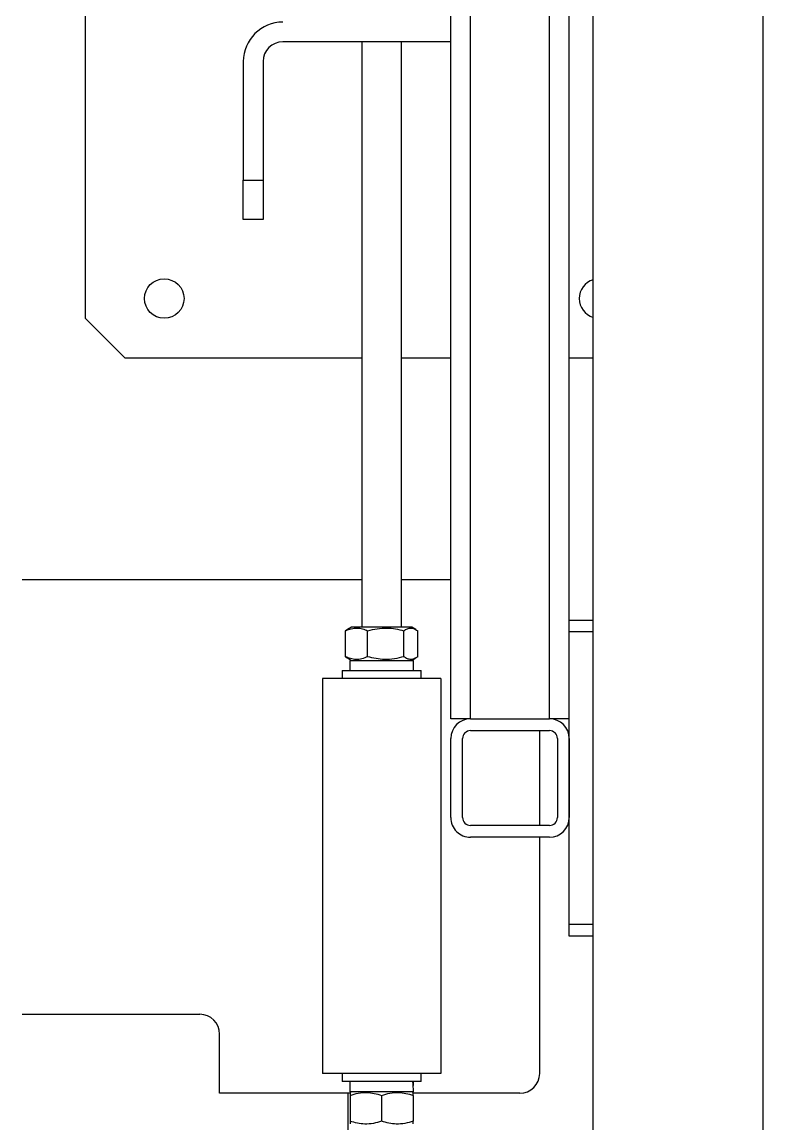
# Model space of a CAD drawing. Header units: millimetres. Extents: x 6622 to 532820, y 3370 to 359312.
# Drawn here: x 458690.5 to 458878, y 314035.4 to 314314.4 of the extents above; entities that cross this region are included whole.
import ezdxf

# ---------------------------------------------------------------- set-up
doc = ezdxf.new("R2010")
doc.units = ezdxf.units.MM

# ---------------------------------------------------------------- blocks, each defined once
blk = doc.blocks.new('A$C6F3A12F4')
at = {"color": 2, "linetype": 'Continuous', "lineweight": 25}
for p, q in [((67.2, 1428), (982.2, 1428)), ((600.2, 1385), (72.2, 1385)), ((395.8, 1379), (395.8, 1385)), ((462.2, 1379), (462.2, 1385)), ((465.2, 1385), (465.2, 1379)), ((539.2, 1379), (539.2, 1385)), ((542.2, 1385), (542.2, 1379)), ((462.2, 1379), (112.2, 1379)), ((465.2, 1379), (462.2, 1379)), ((539.2, 1379), (465.2, 1379)), ((487.2, 1379), (487.2, 1374)), ((492.2, 1379), (512.2, 1379)), ((542.2, 1379), (539.2, 1379)), ((492.2, 1376), (512.2, 1376)), ((487.2, 1374), (87.2, 1374)), ((487.2, 1354), (487.2, 1374)), ((490.2, 1354), (490.2, 1374)), ((514.2, 1374), (514.2, 1354)), ((517.2, 1374), (517.2, 1354)), ((514.2, 1371.5), (490.2, 1371.5)), ((577, 1371.5), (517.2, 1371.5)), ((582, 1366.5), (582, 1339.5)), ((487.2, 1354), (87.2, 1354)), ((487.2, 1354), (487.2, 1349)), ((512.2, 1352), (492.2, 1352)), ((487.2, 1349), (87.2, 1349)), ((315.8, 1349), (315.8, 1306.5)), ((395.8, 1336.5), (395.8, 1349)), ((452, 1349), (452, 1336.5)), ((512.2, 1349), (492.2, 1349)), ((477, 1346.5), (477, 1316.5)), ((477, 1346.5), (577, 1346.5)), ((577, 1346.5), (577, 1316.5)), ((464.62, 1340.19), (464, 1339.13)), ((464, 1339.13), (464, 1328.58)), ((471.47, 1340.66), (464.93, 1340.66)), ((472.4, 1339.13), (471.78, 1340.19)), ((475, 1339.55), (472.4, 1339.55)), ((472.4, 1323.45), (472.4, 1339.55)), ((477, 1341.5), (475, 1341.5)), ((475, 1321.5), (475, 1341.5)), ((579, 1341.5), (577, 1341.5)), ((579, 1341.5), (579, 1321.5)), ((581.6, 1339.55), (581.6, 1323.45)), ((581.82, 1339.5), (581.6, 1339.13)), ((582.53, 1339.5), (589.07, 1339.5)), ((464, 1336.5), (315.8, 1336.5)), ((471.47, 1337.12), (464.93, 1337.12)), ((582.53, 1331.5), (589.07, 1331.5)), ((464, 1328.58), (464, 1323.87)), ((471.47, 1327.96), (464.93, 1327.96)), ((315.8, 1326.5), (464, 1326.5)), ((395.8, 1266.5), (395.8, 1326.5)), ((452, 1326.5), (452, 1240.5)), ((464, 1323.87), (464.6, 1322.84)), ((471.47, 1322.34), (464.93, 1322.34)), ((471.8, 1322.84), (472.4, 1323.87)), ((472.4, 1323.45), (475, 1323.45)), ((579, 1323.45), (581.6, 1323.45)), ((581.6, 1323.87), (581.82, 1323.5)), ((582, 1323.5), (582, 1290.5)), ((632, 1323), (582, 1323)), ((582.53, 1323.5), (589.07, 1323.5)), ((475, 1321.5), (477, 1321.5)), ((577, 1321.5), (579, 1321.5)), ((477, 1316.5), (577, 1316.5)), ((320.8, 1301.5), (350.8, 1301.5)), ((350.8, 1296.5), (350.8, 1301.5)), ((350.8, 1301.5), (360.8, 1301.5)), ((360.8, 1301.5), (360.8, 1296.5)), ((320.8, 1296.5), (350.8, 1296.5)), ((360.8, 1296.5), (350.8, 1296.5)), ((582, 1290.5), (567, 1290.5)), ((562, 1240.5), (562, 1285.5)), ((385.8, 1256.5), (395.8, 1266.5)), ((285.8, 1256.5), (385.8, 1256.5))]:
    blk.add_line(p, q, dxfattribs=at)
blk.add_circle((380.8, 1276.5), 5, dxfattribs=at)
for centre, radius, start, end in [((380.8, 1386.5), 5, 197.4576, 270), ((380.8, 1386.5), 5, 270, 342.5424), ((492.2, 1374), 5, 90, 180), ((512.2, 1374), 5, 0, 90), ((492.2, 1374), 2, 90, 180), ((512.2, 1374), 2, 0, 90), ((577, 1366.5), 5, 0, 90), ((492.2, 1354), 5, 180, 270), ((492.2, 1354), 2, 180, 270), ((512.2, 1354), 5, 270, 0), ((512.2, 1354), 2, 270, 0), ((320.8, 1306.5), 10, 180, 270), ((320.8, 1306.5), 5, 180, 270), ((567, 1285.5), 5, 90, 180)]:
    blk.add_arc(centre, radius, start, end, dxfattribs=at)
for centre, start_param, end_param in [((579, 1331.5), 1.477424, 1.570796), ((581.6, 1331.5), 1.570796, 1.758368)]:
    blk.add_ellipse(centre, major_axis=(13.94, 0), ratio=0.57735, start_param=start_param, end_param=end_param, dxfattribs=at)
for points, knots in [([(464.93, 1337.12), (464.82, 1337.27), (464.51, 1337.71), (464.2, 1338.47), (464.2, 1339.51), (464.66, 1340.23), (464.93, 1340.66)], [0, 0, 0, 0, 0.131292, 0.380799, 0.636405, 1, 1, 1, 1]), ([(471.47, 1340.66), (471.74, 1340.23), (472.2, 1339.52), (472.2, 1338.47), (471.89, 1337.72), (471.58, 1337.27), (471.47, 1337.12)], [0, 0, 0, 0, 0.363594, 0.61279, 0.868708, 1, 1, 1, 1]), ([(582.53, 1331.5), (582.32, 1332.19), (581.91, 1333.6), (581.75, 1335.68), (581.98, 1337.67), (582.35, 1338.88), (582.53, 1339.5)], [0, 0, 0, 0, 0.264602, 0.534945, 0.765344, 1, 1, 1, 1]), ([(582.53, 1339.5), (582.42, 1339.5), (582.12, 1339.5), (581.82, 1339.5), (581.86, 1339.5), (581.87, 1339.5)], [0, 0, 0, 0, 0.26251, 0.761384, 1, 1, 1, 1]), ([(589.07, 1339.5), (589.28, 1338.81), (589.69, 1337.4), (589.85, 1335.32), (589.62, 1333.33), (589.25, 1332.12), (589.07, 1331.5)], [0, 0, 0, 0, 0.2646026, 0.5349496, 0.765343, 1, 1, 1, 1]), ([(589.73, 1339.5), (589.75, 1339.5), (589.78, 1339.5), (589.49, 1339.5), (589.18, 1339.5), (589.07, 1339.5)], [0, 0, 0, 0, 0.2257687, 0.7374809, 1, 1, 1, 1]), ([(464.93, 1327.96), (464.72, 1328.76), (464.31, 1330.36), (464.15, 1332.74), (464.38, 1335.02), (464.75, 1336.42), (464.93, 1337.12)], [0, 0, 0, 0, 0.264608, 0.534948, 0.765348, 1, 1, 1, 1]), ([(471.47, 1337.12), (471.68, 1336.33), (472.09, 1334.72), (472.25, 1332.34), (472.02, 1330.06), (471.65, 1328.67), (471.47, 1327.96)], [0, 0, 0, 0, 0.264602, 0.534948, 0.765341, 1, 1, 1, 1]), ([(582.53, 1323.5), (582.32, 1324.19), (581.91, 1325.6), (581.75, 1327.68), (581.98, 1329.67), (582.35, 1330.88), (582.53, 1331.5)], [0, 0, 0, 0, 0.264601, 0.534946, 0.765339, 1, 1, 1, 1]), ([(589.07, 1331.5), (589.28, 1330.81), (589.69, 1329.4), (589.85, 1327.32), (589.62, 1325.33), (589.25, 1324.12), (589.07, 1323.5)], [0, 0, 0, 0, 0.264607, 0.534947, 0.765345, 1, 1, 1, 1]), ([(464.93, 1322.34), (464.72, 1322.83), (464.31, 1323.81), (464.15, 1325.28), (464.38, 1326.67), (464.75, 1327.53), (464.93, 1327.96)], [0, 0, 0, 0, 0.264603, 0.534948, 0.765342, 1, 1, 1, 1]), ([(471.47, 1327.96), (471.68, 1327.47), (472.09, 1326.49), (472.25, 1325.03), (472.02, 1323.63), (471.65, 1322.77), (471.47, 1322.34)], [0, 0, 0, 0, 0.264603, 0.534948, 0.76534, 1, 1, 1, 1]), ([(464.61, 1322.84), (464.61, 1322.83), (464.68, 1322.66), (464.81, 1322.49), (464.93, 1322.34)], [0, 0, 0, 0, 0.083102, 1, 1, 1, 1]), ([(471.47, 1322.34), (471.59, 1322.49), (471.72, 1322.66), (471.79, 1322.83), (471.79, 1322.84)], [0, 0, 0, 0, 0.916856, 1, 1, 1, 1]), ([(581.86, 1323.5), (581.85, 1323.5), (581.82, 1323.5), (582.11, 1323.5), (582.42, 1323.5), (582.53, 1323.5)], [0, 0, 0, 0, 0.225769, 0.737482, 1, 1, 1, 1]), ([(589.07, 1323.5), (589.18, 1323.5), (589.48, 1323.5), (589.78, 1323.5), (589.74, 1323.5), (589.73, 1323.5)], [0, 0, 0, 0, 0.262511, 0.761384, 1, 1, 1, 1])]:
    blk.add_open_spline(points, degree=3, knots=knots, dxfattribs=at)

msp = doc.modelspace()

# ---------------------------------------------------------------- block references
at = {"color": 0, "rotation": 270}
msp.add_blockref('A$C6F3A12F4', (457450, 314625.198), dxfattribs=at)

doc.saveas('drawing.dxf')
